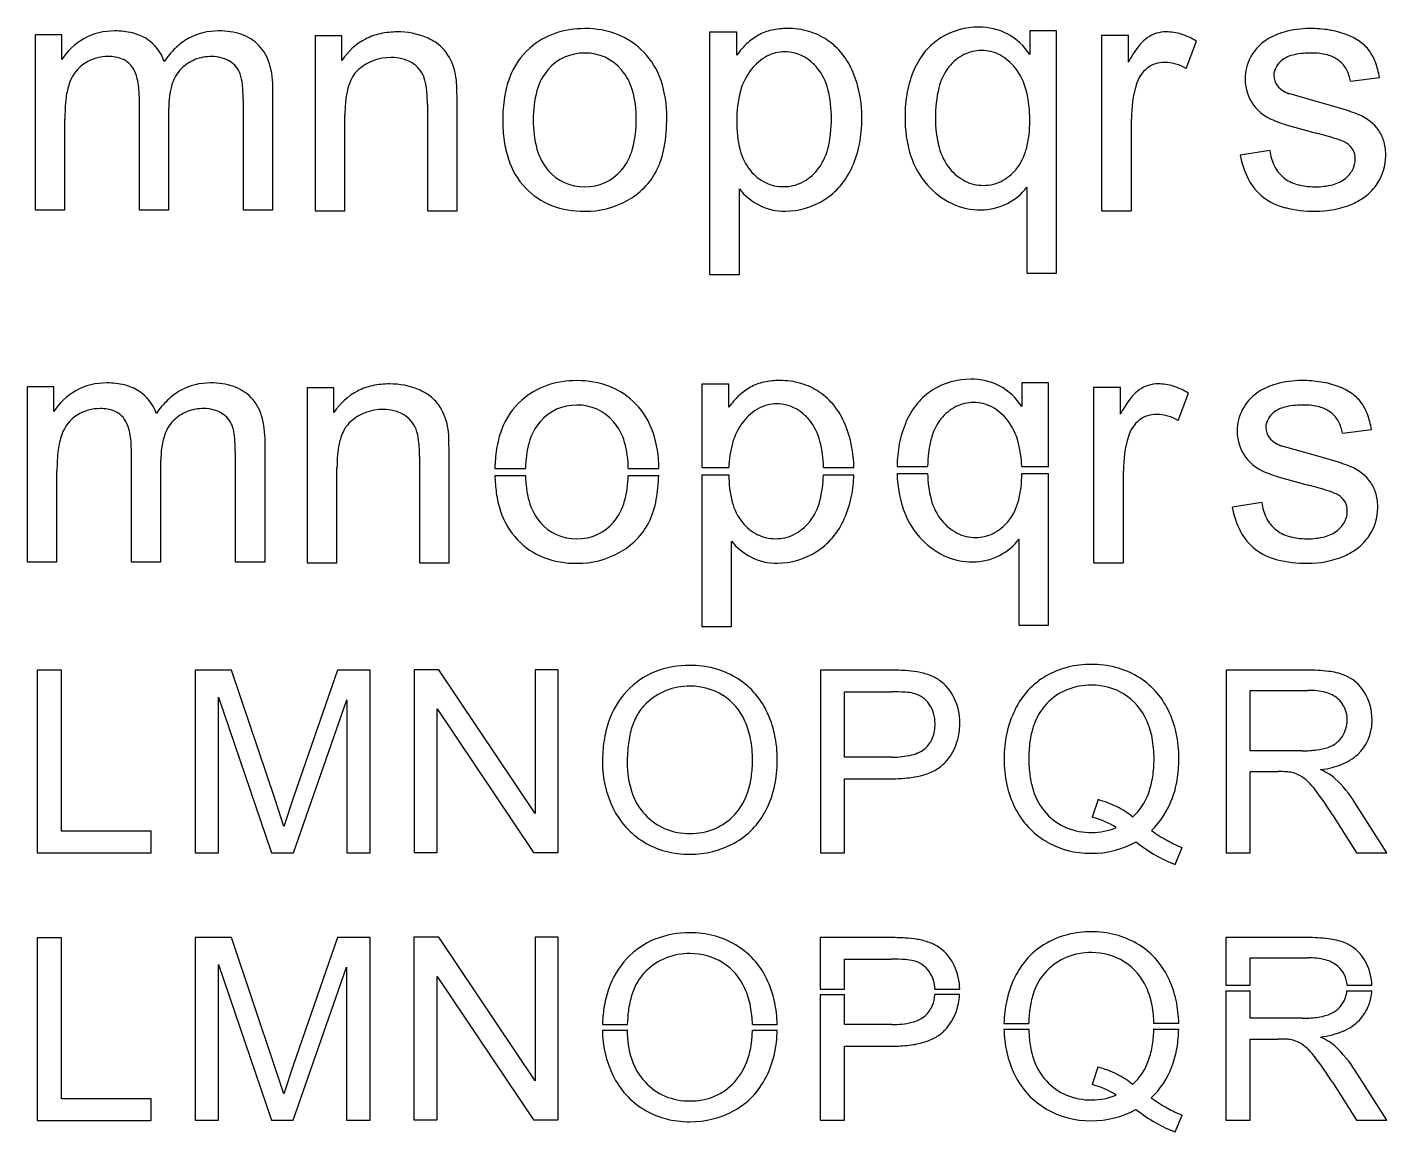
# Model space of a CAD drawing. Extents: x 6 to 1374, y 25 to 347.
# Drawn here: x 546.2 to 918, y 25.3 to 327.6 of the extents above; entities that cross this region are included whole.
import ezdxf

# ---------------------------------------------------------------- set-up
doc = ezdxf.new("R2010")
doc.units = 0
doc.layers.get('0').update_dxf_attribs({"linetype": 'CONTINUOUS'})

msp = doc.modelspace()

# ---------------------------------------------------------------- linework, layer by layer
for p, q in [((548.32, 325.54), (548.32, 277.61)), ((555.64, 325.54), (548.32, 325.54)), ((555.64, 318.8), (555.64, 325.54)), ((624.91, 325.28), (624.91, 277.34)), ((632.23, 325.28), (624.91, 325.28)), ((632.23, 318.48), (632.23, 325.28)), ((732.82, 326.22), (732.82, 259.93)), ((740.24, 326.22), (732.82, 326.22)), ((740.24, 319.91), (740.24, 326.22)), ((820.38, 326.58), (820.38, 320.13)), ((827.7, 326.58), (820.38, 326.58)), ((827.7, 260.29), (827.7, 326.58)), ((840.04, 325.3), (840.04, 277.36)), ((847.36, 325.3), (840.04, 325.3)), ((847.36, 318.03), (847.36, 325.3)), ((863.14, 316.28), (866.02, 323.76)), ((908.07, 312.8), (916.01, 313.83)), ((576.77, 308.74), (576.77, 277.61)), ((613.37, 277.61), (613.37, 310.48)), ((663.78, 306.79), (663.66, 311.58)), ((898.47, 307.34), (891.27, 309.41)), ((584.92, 277.61), (584.92, 305.44)), ((605.23, 307.79), (605.23, 277.61)), ((655.63, 306.49), (655.63, 277.34)), ((663.78, 277.34), (663.78, 306.79)), ((905.8, 305.25), (898.47, 307.34)), ((556.47, 277.61), (556.47, 302.47)), ((633.06, 277.34), (633.06, 303.51)), ((848.18, 277.36), (848.18, 302.46)), ((891.15, 300.67), (898.74, 298.57)), ((886.01, 293.84), (877.97, 292.6)), ((740.96, 259.93), (740.96, 283.32)), ((819.55, 283.81), (819.55, 260.29)), ((548.32, 277.61), (556.47, 277.61)), ((576.77, 277.61), (584.92, 277.61)), ((605.23, 277.61), (613.37, 277.61)), ((624.91, 277.34), (633.06, 277.34)), ((655.63, 277.34), (663.78, 277.34)), ((840.04, 277.36), (848.18, 277.36)), ((732.82, 259.93), (740.96, 259.93)), ((819.55, 260.29), (827.7, 260.29)), ((546.16, 229.2), (546.16, 181.26)), ((553.48, 229.2), (546.16, 229.2)), ((553.48, 222.45), (553.48, 229.2)), ((622.75, 228.93), (622.75, 181)), ((630.07, 228.93), (622.75, 228.93)), ((630.07, 222.13), (630.07, 228.93)), ((730.65, 229.87), (730.65, 207.05)), ((738.07, 229.87), (730.65, 229.87)), ((738.07, 223.57), (738.07, 229.87)), ((818.21, 230.23), (818.21, 223.79)), ((825.52, 230.23), (818.21, 230.23)), ((825.52, 207.41), (825.52, 230.23)), ((837.86, 228.95), (837.86, 181.02)), ((845.18, 228.95), (837.86, 228.95)), ((845.18, 221.68), (845.18, 228.95)), ((860.96, 219.93), (863.84, 227.42)), ((905.89, 216.46), (913.83, 217.49)), ((574.61, 212.39), (574.61, 181.26)), ((611.21, 181.26), (611.21, 214.13)), ((661.61, 210.44), (661.5, 215.23)), ((896.29, 211), (889.09, 213.06)), ((582.75, 181.26), (582.75, 209.1)), ((603.06, 211.44), (603.06, 181.26)), ((653.47, 210.14), (653.47, 181)), ((661.61, 181), (661.61, 210.44)), ((903.62, 208.91), (896.29, 211)), ((554.3, 181.26), (554.3, 206.12)), ((630.89, 181), (630.89, 207.16)), ((674.09, 206.86), (682.43, 206.86)), ((674.09, 204.88), (682.43, 204.88)), ((710.56, 204.88), (718.91, 204.88)), ((710.57, 206.86), (718.92, 206.86)), ((730.65, 207.05), (738.08, 207.05)), ((730.65, 205.07), (738.06, 205.07)), ((730.65, 205.07), (730.65, 163.59)), ((763.94, 205.07), (772.28, 205.07)), ((763.95, 207.05), (772.29, 207.05)), ((784.09, 207.41), (792.43, 207.41)), ((784.09, 205.42), (792.43, 205.42)), ((818.19, 207.41), (825.52, 207.41)), ((818.21, 205.42), (825.52, 205.42)), ((825.52, 163.94), (825.52, 205.42)), ((846, 181.02), (846, 206.11)), ((888.97, 204.33), (896.56, 202.22)), ((883.83, 197.49), (875.79, 196.25)), ((738.79, 163.59), (738.79, 186.97)), ((817.38, 187.47), (817.38, 163.94)), ((546.16, 181.26), (554.3, 181.26)), ((574.61, 181.26), (582.75, 181.26)), ((603.06, 181.26), (611.21, 181.26)), ((622.75, 181), (630.89, 181)), ((653.47, 181), (661.61, 181)), ((837.86, 181.02), (846, 181.02)), ((817.38, 163.94), (825.52, 163.94)), ((730.65, 163.59), (738.79, 163.59)), ((548.91, 151.59), (548.91, 101.59)), ((555.54, 151.59), (548.91, 151.59)), ((555.54, 107.52), (555.54, 151.59)), ((592.13, 151.63), (592.13, 101.63)), ((602.04, 151.63), (592.13, 151.63)), ((613.94, 116.25), (602.04, 151.63)), ((631, 151.63), (619.01, 116.86)), ((639.94, 151.63), (631, 151.63)), ((639.94, 101.63), (639.94, 151.63)), ((651.97, 151.72), (651.97, 101.72)), ((658.73, 151.72), (651.97, 151.72)), ((685.12, 112.42), (658.73, 151.72)), ((685.12, 151.72), (685.12, 112.42)), ((691.43, 151.72), (685.12, 151.72)), ((691.43, 101.72), (691.43, 151.72)), ((763.11, 151.63), (763.11, 101.63)), ((781.96, 151.63), (763.11, 151.63)), ((874.07, 151.63), (874.07, 101.63)), ((896.23, 151.63), (874.07, 151.63)), ((769.74, 145.7), (782.53, 145.7)), ((769.74, 127.84), (769.74, 145.7)), ((880.7, 146.09), (896.5, 146.09)), ((880.7, 129.56), (880.7, 146.09)), ((598.52, 144.22), (613.01, 101.63)), ((598.52, 101.63), (598.52, 144.22)), ((618.96, 101.63), (633.55, 143.52)), ((633.55, 143.52), (633.55, 101.63)), ((658.28, 141.02), (684.67, 101.72)), ((658.28, 101.72), (658.28, 141.02)), ((782.67, 127.84), (769.74, 127.84)), ((894.9, 129.56), (880.7, 129.56)), ((880.7, 123.86), (888.36, 123.86)), ((880.7, 101.63), (880.7, 123.86)), ((769.74, 121.91), (782.55, 121.91)), ((769.74, 101.63), (769.74, 121.91)), ((616.35, 108.85), (613.94, 116.25)), ((619.01, 116.86), (616.35, 108.85)), ((839.06, 116.19), (837.45, 111.38)), ((903.17, 112.05), (909.78, 101.63)), ((918.04, 101.63), (909.4, 115.26)), ((580.11, 107.52), (555.54, 107.52)), ((580.11, 101.59), (580.11, 107.52)), ((548.91, 101.59), (580.11, 101.59)), ((592.13, 101.63), (598.52, 101.63)), ((613.01, 101.63), (618.96, 101.63)), ((633.55, 101.63), (639.94, 101.63)), ((651.97, 101.72), (658.28, 101.72)), ((684.67, 101.72), (691.43, 101.72)), ((763.11, 101.63), (769.74, 101.63)), ((860.17, 98.46), (862.09, 103.07)), ((874.07, 101.63), (880.7, 101.63)), ((909.78, 101.63), (918.04, 101.63)), ((548.89, 78.39), (548.89, 28.39)), ((555.52, 78.39), (548.89, 78.39)), ((555.52, 34.32), (555.52, 78.39)), ((592.11, 78.44), (592.11, 28.44)), ((602.02, 78.44), (592.11, 78.44)), ((613.93, 43.05), (602.02, 78.44)), ((630.99, 78.44), (619, 43.67)), ((639.93, 78.44), (630.99, 78.44)), ((639.93, 28.44), (639.93, 78.44)), ((651.95, 78.53), (651.95, 28.53)), ((658.72, 78.53), (651.95, 78.53)), ((685.1, 39.23), (658.72, 78.53)), ((685.1, 78.53), (685.1, 39.23)), ((691.42, 78.53), (685.1, 78.53)), ((691.42, 28.53), (691.42, 78.53)), ((763.09, 78.43), (763.09, 64.32)), ((781.94, 78.43), (763.09, 78.43)), ((874.04, 78.44), (874.04, 65.38)), ((896.2, 78.44), (874.04, 78.44)), ((598.51, 71.03), (612.99, 28.44)), ((598.51, 28.44), (598.51, 71.03)), ((769.72, 64.32), (769.72, 72.51)), ((769.72, 72.51), (782.51, 72.51)), ((880.67, 65.38), (880.67, 72.9)), ((880.67, 72.9), (896.47, 72.9)), ((618.95, 28.44), (633.53, 70.32)), ((633.53, 70.32), (633.53, 28.44)), ((658.27, 67.82), (684.66, 28.53)), ((658.27, 28.53), (658.27, 67.82)), ((763.09, 64.32), (769.72, 64.32)), ((794.44, 64.32), (801.24, 64.32)), ((874.04, 65.38), (880.67, 65.38)), ((874.04, 63.88), (880.67, 63.88)), ((874.04, 63.88), (874.04, 28.44)), ((880.67, 56.36), (880.67, 63.88)), ((907.15, 63.88), (913.96, 63.88)), ((907.18, 65.38), (913.97, 65.38)), ((763.09, 62.82), (769.72, 62.82)), ((763.09, 62.82), (763.09, 28.43)), ((769.72, 54.64), (769.72, 62.82)), ((801.21, 62.82), (794.43, 62.82)), ((894.87, 56.36), (880.67, 56.36)), ((703.5, 53.13), (710.28, 53.13)), ((703.52, 54.63), (710.31, 54.63)), ((744.52, 54.63), (751.31, 54.63)), ((744.52, 53.13), (751.31, 53.13)), ((782.65, 54.64), (769.72, 54.64)), ((813.32, 54.91), (820.11, 54.91)), ((813.32, 53.41), (820.11, 53.41)), ((861.13, 54.91), (854.34, 54.91)), ((854.34, 53.41), (861.13, 53.41)), ((769.72, 48.71), (782.53, 48.71)), ((769.72, 28.43), (769.72, 48.71)), ((880.67, 50.67), (888.33, 50.67)), ((880.67, 28.44), (880.67, 50.67)), ((616.33, 35.65), (613.93, 43.05)), ((619, 43.67), (616.33, 35.65)), ((839.04, 42.99), (837.43, 38.19)), ((918.01, 28.44), (909.37, 42.06)), ((903.15, 38.85), (909.76, 28.44)), ((580.09, 34.32), (555.52, 34.32)), ((580.09, 28.39), (580.09, 34.32)), ((860.15, 25.27), (862.07, 29.87)), ((548.89, 28.39), (580.09, 28.39)), ((592.11, 28.44), (598.51, 28.44)), ((612.99, 28.44), (618.95, 28.44)), ((633.53, 28.44), (639.93, 28.44)), ((651.95, 28.53), (658.27, 28.53)), ((684.66, 28.53), (691.42, 28.53)), ((763.09, 28.43), (769.72, 28.43)), ((874.04, 28.44), (880.67, 28.44)), ((909.76, 28.44), (918.01, 28.44))]:
    msp.add_line(p, q)
for centre, radius, start, end in [((806.28, 308.24), 19.37, 89.57, 122.043), ((806.71, 311.09), 16.52, 62.471, 90.997), ((569.97, 309.59), 17.03, 119.309, 147.264), ((569.85, 309.72), 16.85, 88.99, 119.172), ((570.34, 306.85), 19.73, 76.415, 90.586), ((571.94, 313.52), 12.87, 57.495, 76.342), ((572.47, 314.45), 11.8, 18.587, 57.224), ((598.85, 309.28), 17.49, 119.577, 133.926), ((598.29, 309.97), 16.61, 89.238, 119.071), ((598.84, 307.86), 18.72, 71.289, 91), ((600.85, 314.1), 12.16, 44.53, 70.831), ((646.7, 309.08), 17.25, 117.767, 147.019), ((646.4, 309.24), 16.98, 102.37, 117.091), ((647.32, 304.86), 21.45, 89.675, 102.269), ((647.66, 306.39), 19.92, 67.203, 90.64), ((649.5, 310.69), 15.24, 53.557, 67.278), ((697.58, 305.82), 21.28, 109.468, 130.929), ((698.44, 302.74), 24.47, 89.428, 108.977), ((699.01, 303.3), 23.92, 68.805, 90.768), ((699.99, 306.55), 20.53, 43.755, 68.085), ((754.01, 311.42), 16.05, 119.313, 133.184), ((752.8, 313.32), 13.8, 102.553, 118.784), ((754, 307.82), 19.43, 89.562, 102.48), ((754.28, 306.66), 20.59, 74.091, 90.374), ((754.89, 309.09), 18.08, 56.059, 73.819), ((754.82, 308.95), 18.24, 38.473, 56.15), ((805.17, 309.89), 17.38, 121.838, 140.215), ((806.08, 310.79), 17.08, 33.157, 61.056), ((859.28, 315.51), 11.43, 126.345, 143.954), ((857.65, 317.34), 8.99, 89.695, 124.888), ((857.64, 312.4), 13.93, 72.536, 89.775), ((856.15, 307.82), 18.75, 58.265, 72.398), ((892.37, 313.17), 13.14, 125.268, 151.843), ((892.18, 313.63), 12.66, 114.047, 125.784), ((896.12, 304.93), 22.21, 106.124, 114.187), ((896.8, 302.56), 24.67, 89.583, 106.116), ((897.13, 294.27), 32.97, 81.009, 90.267), ((898.57, 303.31), 23.82, 69.513, 81.013), ((901.02, 309.58), 17.08, 55.808, 69.84), ((904.48, 314.7), 10.9, 36.817, 55.757), ((602.57, 305.46), 22.82, 134, 146.013), ((600.52, 314.1), 12.4, 16.47, 43.446), ((652.32, 314.54), 10.47, 35.837, 53.472), ((647.92, 311.73), 15.68, 10.826, 34.761), ((696.58, 307.11), 19.65, 131.191, 160.157), ((698.42, 307.64), 12.87, 88.817, 139.709), ((698.89, 307.7), 12.82, 40.052, 90.919), ((699.85, 306.33), 20.79, 18.873, 43.926), ((757.51, 307.73), 21.13, 133.243, 144.788), ((753.34, 310.56), 10.3, 89.795, 118.029), ((753.46, 310.26), 10.6, 63.242, 90.435), ((752.44, 307.18), 21.21, 22.232, 38.216), ((807.78, 307.85), 20.7, 140.491, 156.843), ((808.13, 308.95), 12.56, 117.452, 141.68), ((807.1, 310.52), 10.69, 89.47, 116.458), ((807.26, 310.63), 10.59, 62.411, 90.329), ((805.55, 307.84), 13.85, 38.173, 61.495), ((876.55, 302.38), 33.12, 143.177, 151.817), ((894.34, 311.97), 8.26, 101.104, 125.478), ((897.22, 298.73), 21.81, 89.094, 101.822), ((897.79, 304.73), 15.81, 75.369, 90.818), ((899.54, 311.44), 8.87, 52.627, 75.365), ((902.26, 313.35), 13.49, 20.182, 35.779), ((567.43, 309.1), 10.23, 122.164, 160.69), ((568.24, 307.81), 11.76, 89.678, 122.165), ((568.55, 309.54), 10.03, 68.784, 91.395), ((569.91, 313.28), 6.05, 36.285, 68), ((567.03, 311.43), 9.47, 12.459, 34.959), ((595.82, 308.96), 10.47, 136.203, 164.053), ((596.19, 308.42), 11.11, 111.931, 135.507), ((596.53, 307.18), 12.39, 89.311, 111.233), ((596.89, 310.58), 8.98, 58.664, 91.356), ((598.07, 312.43), 6.8, 20.486, 59.049), ((589.66, 310.92), 23.72, 358.941, 16.415), ((645.47, 306.25), 13.05, 88.942, 131.627), ((645.96, 308.71), 10.59, 59.46, 91.352), ((647.42, 311.1), 7.8, 21.122, 59.743), ((755.37, 307.2), 14.22, 118.875, 141.629), ((752.18, 308.19), 13.02, 38.603, 62.296), ((750.59, 306.94), 15.04, 14.186, 38.542), ((810.01, 307.58), 14.89, 142.053, 166.71), ((803.84, 306.47), 16.04, 14.185, 38.23), ((857.91, 309.52), 8.72, 128.123, 163.929), ((857.19, 310.39), 7.59, 89.519, 127.924), ((857.07, 306.3), 11.68, 58.697, 89.102), ((891.61, 313.54), 12.3, 151.706, 180.449), ((891.81, 314.41), 4.67, 150.632, 180.246), ((893.45, 313.36), 6.61, 126.222, 149.685), ((900, 312.17), 8.01, 28.952, 52.098), ((894.4, 310.43), 21.88, 8.948, 20.239), ((575.92, 306.06), 19.25, 160.508, 173.488), ((556.64, 309.03), 20.13, 359.176, 12.763), ((592.7, 310.87), 12.37, 5.168, 18.568), ((645.97, 307.77), 12.47, 150.074, 163.865), ((642.25, 309.9), 8.19, 131.748, 150.014), ((641.98, 309.37), 13.49, 6.171, 19.641), ((640.13, 310.59), 23.55, 2.409, 10.001), ((703.95, 304.23), 27.57, 159.727, 171.234), ((699.81, 306.42), 14.73, 139.572, 164.867), ((697.44, 306.28), 14.84, 15.716, 40.63), ((690.48, 303.38), 30.61, 359.091, 18.429), ((756.79, 305.98), 16.09, 141.351, 165.164), ((742.05, 302.97), 32.41, 359.362, 22.162), ((815.22, 304.51), 28.85, 156.561, 169.247), ((891.36, 313.33), 12.05, 179.45, 211.555), ((891.57, 314.36), 4.43, 179.656, 219.2), ((898.61, 311.51), 9.55, 7.775, 28.364), ((606.54, 305.86), 21.63, 163.972, 181.107), ((567.17, 308.09), 38.05, 359.545, 5.864), ((654.15, 305.37), 20.99, 163.759, 173.498), ((620.74, 306.77), 34.89, 359.541, 6.677), ((713.35, 302.72), 28.76, 164.801, 180.964), ((685.54, 302.95), 27.2, 359.061, 15.673), ((770.1, 302.44), 29.87, 165.138, 180.88), ((735.86, 303.13), 30.26, 359.085, 14.344), ((822.24, 303.22), 35.98, 169.306, 180.252), ((827.35, 303.29), 32.75, 166.382, 180.931), ((788.6, 302.54), 31.78, 359.102, 14.323), ((879.92, 302.77), 31.73, 163.219, 180.57), ((892.53, 315), 5.57, 218.058, 236.091), ((894.68, 318.18), 9.42, 236.035, 248.735), ((601.63, 302.81), 45.16, 173.094, 180.436), ((668.36, 303.68), 35.3, 173.391, 180.274), ((715.65, 302.41), 39.41, 171.214, 180.28), ((891.24, 313.41), 11.99, 212.167, 245.773), ((891.36, 257.17), 50.21, 67.574, 73.276), ((716.07, 302.05), 39.83, 179.769, 188), ((713.41, 301.76), 28.82, 179.043, 195.182), ((682.77, 302), 29.97, 345.111, 0.964), ((676.82, 302.46), 44.27, 349.833, 0.561), ((770.73, 301.47), 30.5, 179.048, 194.247), ((734.21, 302.12), 31.91, 345.864, 0.949), ((738.92, 302.46), 35.55, 348.936, 0.248), ((820.03, 302.55), 33.77, 179.142, 197.364), ((824.74, 302.28), 30.14, 179.079, 194.583), ((791.22, 301.56), 29.17, 345.436, 0.943), ((902.16, 337.63), 38.56, 245.754, 253.417), ((905.88, 292.35), 12.15, 35.038, 67.617), ((880.19, 221.95), 78.84, 72.306, 76.388), ((907.31, 293.48), 10.33, 15.201, 34.421), ((705.12, 300.51), 28.77, 187.984, 198.21), ((699.91, 298.08), 14.83, 195.121, 220.3), ((697.31, 298.1), 14.91, 319.942, 345.235), ((698.07, 298.55), 22.66, 333.284, 350.069), ((755.19, 297.46), 14.45, 194.014, 219.076), ((750.6, 297.93), 14.99, 321.106, 346.115), ((745.27, 301.25), 29.08, 335.929, 348.864), ((810.31, 298.49), 15.21, 194.46, 218.955), ((805.51, 297.81), 14.38, 320.707, 345.592), ((899.2, 295.51), 13.29, 187.249, 206.396), ((900.35, 283.99), 13.61, 60.495, 73.786), ((904.5, 291.63), 4.91, 358.738, 58.743), ((903.58, 292.52), 14.18, 359.444, 15.002), ((697.34, 297.77), 20.53, 197.744, 223.445), ((808.99, 299.23), 22.25, 197.693, 221.786), ((899.6, 296.14), 21.92, 189.289, 207.776), ((903.2, 291.49), 6.21, 333.01, 0.344), ((904.15, 292.41), 13.61, 325.686, 359.86), ((698.43, 296.76), 12.85, 220.104, 271.157), ((698.92, 296.69), 12.77, 268.966, 320.178), ((700.9, 297.39), 19.62, 298.465, 332.611), ((753.84, 296.46), 12.77, 219.379, 243.284), ((752.02, 296.87), 13.23, 297.055, 320.812), ((752.07, 298.11), 21.59, 319.886, 336.18), ((808.85, 297.32), 13.35, 219.005, 242.705), ((806.7, 296.88), 12.88, 297.043, 320.569), ((896, 294.02), 9.77, 206.849, 230.377), ((896.27, 294.52), 10.33, 231.025, 254.303), ((901.72, 292.38), 7.94, 308.919, 332.116), ((697.02, 297.55), 20.14, 223.61, 248.374), ((753.91, 293.72), 16.61, 218.76, 242.592), ((752.92, 295.03), 11.07, 244.225, 270.518), ((753.11, 295.13), 11.17, 269.521, 296.118), ((754.18, 296.46), 18.91, 301.813, 319.613), ((808.21, 298.28), 21.03, 221.264, 244.436), ((807.65, 295.41), 11.1, 243.642, 270.457), ((807.82, 295.05), 10.74, 269.556, 296.13), ((807.85, 292.39), 14.51, 296.251, 323.761), ((893.86, 293.23), 15.49, 208.16, 231.486), ((898.16, 301.35), 17.41, 254.42, 270.836), ((898.71, 302.53), 18.6, 269.062, 284.211), ((901.12, 293.16), 8.91, 283.994, 308.772), ((903.68, 292.5), 14.05, 308.886, 326.477), ((698.88, 300.71), 23.5, 269.513, 298.911), ((753.31, 292.51), 15.26, 242.52, 270.934), ((753.48, 296.99), 19.74, 270.233, 302.709), ((806.89, 296.17), 18.56, 245.278, 270.471), ((807.1, 293.05), 15.44, 269.806, 297.677), ((894.28, 294.26), 16.56, 232.562, 255.808), ((898.86, 302.14), 24.9, 269.05, 292.905), ((901.77, 294.97), 17.17, 293.279, 308.664), ((698.33, 301.69), 24.47, 249.082, 270.82), ((897.98, 308.7), 31.46, 255.721, 270.853), ((696.28, 206.4), 24.47, 89.428, 108.977), ((696.84, 206.95), 23.92, 68.805, 90.768), ((751.83, 211.48), 19.43, 89.562, 102.48), ((752.11, 210.31), 20.59, 74.091, 90.374), ((804.1, 211.89), 19.37, 89.57, 122.043), ((804.54, 214.74), 16.52, 62.471, 90.997), ((894.62, 206.22), 24.67, 89.583, 106.116), ((894.95, 197.92), 32.97, 81.009, 90.267), ((567.81, 213.24), 17.03, 119.309, 147.264), ((567.68, 213.38), 16.85, 88.99, 119.172), ((568.18, 210.5), 19.73, 76.415, 90.586), ((569.77, 217.17), 12.87, 57.495, 76.342), ((570.31, 218.1), 11.8, 18.587, 57.224), ((596.69, 212.93), 17.49, 119.577, 133.926), ((596.13, 213.62), 16.61, 89.238, 119.071), ((596.67, 211.51), 18.72, 71.289, 91), ((598.68, 217.75), 12.16, 44.53, 70.831), ((644.54, 212.74), 17.25, 117.767, 147.019), ((644.24, 212.89), 16.98, 102.37, 117.091), ((645.16, 208.51), 21.45, 89.675, 102.269), ((645.5, 210.04), 19.92, 67.203, 90.64), ((647.33, 214.35), 15.24, 53.557, 67.278), ((695.41, 209.47), 21.28, 109.468, 130.929), ((697.83, 210.21), 20.53, 43.755, 68.085), ((751.84, 215.07), 16.05, 119.313, 133.184), ((750.63, 216.97), 13.8, 102.553, 118.784), ((752.72, 212.75), 18.08, 56.059, 73.819), ((752.65, 212.6), 18.24, 38.473, 56.15), ((803, 213.55), 17.38, 121.838, 140.215), ((803.91, 214.45), 17.08, 33.157, 61.056), ((857.1, 219.16), 11.43, 126.345, 143.954), ((855.47, 220.99), 8.99, 89.695, 124.888), ((855.46, 216.06), 13.93, 72.536, 89.775), ((853.97, 211.47), 18.75, 58.265, 72.398), ((890.19, 216.82), 13.14, 125.268, 151.843), ((890, 217.28), 12.66, 114.047, 125.784), ((893.94, 208.58), 22.21, 106.124, 114.187), ((896.39, 206.96), 23.82, 69.513, 81.013), ((898.84, 213.24), 17.08, 55.808, 69.84), ((902.3, 218.35), 10.9, 36.817, 55.757), ((566.08, 211.46), 11.76, 89.678, 122.165), ((566.39, 213.19), 10.03, 68.784, 91.395), ((600.41, 209.11), 22.82, 134, 146.013), ((594.37, 210.83), 12.39, 89.311, 111.233), ((594.73, 214.24), 8.98, 58.664, 91.356), ((598.36, 217.76), 12.4, 16.47, 43.446), ((650.16, 218.2), 10.47, 35.837, 53.472), ((645.76, 215.38), 15.68, 10.826, 34.761), ((694.41, 210.76), 19.65, 131.191, 160.157), ((696.26, 211.29), 12.87, 88.817, 139.709), ((696.73, 211.35), 12.82, 40.052, 90.919), ((697.68, 209.98), 20.79, 18.873, 43.926), ((755.33, 211.38), 21.13, 133.243, 144.788), ((753.2, 210.85), 14.22, 118.875, 141.629), ((751.17, 214.21), 10.3, 89.795, 118.029), ((751.29, 213.91), 10.6, 63.242, 90.435), ((750.01, 211.85), 13.02, 38.603, 62.296), ((750.27, 210.83), 21.21, 22.232, 38.216), ((805.61, 211.5), 20.7, 140.491, 156.843), ((805.95, 212.6), 12.56, 117.452, 141.68), ((804.93, 214.18), 10.69, 89.47, 116.458), ((805.09, 214.28), 10.59, 62.411, 90.329), ((803.38, 211.49), 13.85, 38.173, 61.495), ((874.37, 206.04), 33.12, 143.177, 151.817), ((892.16, 215.62), 8.26, 101.104, 125.478), ((895.04, 202.38), 21.81, 89.094, 101.822), ((895.61, 208.38), 15.81, 75.369, 90.818), ((897.36, 215.1), 8.87, 52.627, 75.365), ((900.08, 217), 13.49, 20.182, 35.779), ((565.27, 212.75), 10.23, 122.164, 160.69), ((567.75, 216.93), 6.05, 36.285, 68), ((564.87, 215.09), 9.47, 12.459, 34.959), ((593.66, 212.61), 10.47, 136.203, 164.053), ((594.03, 212.07), 11.11, 111.931, 135.507), ((595.9, 216.08), 6.8, 20.486, 59.049), ((587.5, 214.57), 23.72, 358.941, 16.415), ((640.09, 213.55), 8.19, 131.748, 150.014), ((643.31, 209.91), 13.05, 88.942, 131.627), ((643.8, 212.36), 10.59, 59.46, 91.352), ((645.25, 214.75), 7.8, 21.122, 59.743), ((697.65, 210.07), 14.73, 139.572, 164.867), ((695.28, 209.93), 14.84, 15.716, 40.63), ((754.62, 209.63), 16.09, 141.351, 165.164), ((748.42, 210.6), 15.04, 14.186, 38.542), ((813.05, 208.16), 28.85, 156.561, 169.247), ((807.84, 211.24), 14.89, 142.053, 166.71), ((801.67, 210.12), 16.04, 14.185, 38.23), ((855.73, 213.17), 8.72, 128.123, 163.929), ((855.01, 214.05), 7.59, 89.519, 127.924), ((854.89, 209.95), 11.68, 58.697, 89.102), ((889.43, 217.19), 12.3, 151.706, 180.449), ((889.63, 218.06), 4.67, 150.632, 180.246), ((891.27, 217.02), 6.61, 126.222, 149.685), ((897.82, 215.82), 8.01, 28.952, 52.098), ((896.43, 215.17), 9.55, 7.775, 28.364), ((892.22, 214.08), 21.88, 8.948, 20.239), ((573.76, 209.71), 19.25, 160.508, 173.488), ((554.48, 212.68), 20.13, 359.176, 12.763), ((590.54, 214.52), 12.37, 5.168, 18.568), ((643.8, 211.43), 12.47, 150.074, 163.865), ((639.82, 213.03), 13.49, 6.171, 19.641), ((637.97, 214.24), 23.55, 2.409, 10.001), ((701.79, 207.88), 27.57, 159.727, 171.234), ((688.31, 207.03), 30.61, 359.682, 18.429), ((739.88, 206.63), 32.41, 0.748, 22.162), ((889.18, 216.98), 12.05, 179.45, 211.555), ((889.39, 218.02), 4.43, 179.656, 219.2), ((604.38, 209.52), 21.63, 163.972, 181.107), ((565.01, 211.75), 38.05, 359.545, 5.864), ((651.98, 209.02), 20.99, 163.759, 173.498), ((618.58, 210.42), 34.89, 359.541, 6.677), ((713.49, 206.06), 39.41, 171.214, 178.84), ((711.18, 206.37), 28.76, 164.801, 179.035), ((683.38, 206.61), 27.2, 0.53, 15.673), ((767.93, 206.09), 29.87, 165.138, 178.16), ((733.69, 206.79), 30.26, 0.495, 14.344), ((820.06, 206.87), 35.98, 169.306, 179.146), ((825.18, 206.95), 32.75, 166.382, 179.197), ((786.43, 206.19), 31.78, 2.187, 14.323), ((877.74, 206.43), 31.73, 163.219, 180.57), ((890.35, 218.65), 5.57, 218.058, 236.091), ((892.5, 221.84), 9.42, 236.035, 248.735), ((599.47, 206.46), 45.16, 173.094, 180.436), ((666.2, 207.33), 35.3, 173.391, 180.274), ((889.06, 217.06), 11.99, 212.167, 245.773), ((889.17, 160.82), 50.21, 67.574, 73.276), ((713.91, 205.71), 39.83, 181.196, 188), ((711.24, 205.41), 28.82, 181.059, 195.182), ((680.61, 205.66), 29.97, 345.111, 358.508), ((674.65, 206.11), 44.27, 349.833, 358.404), ((768.56, 205.12), 30.5, 180.108, 194.247), ((732.04, 205.78), 31.91, 345.864, 358.726), ((736.74, 206.11), 35.55, 348.936, 358.318), ((817.85, 206.21), 33.77, 181.327, 197.364), ((822.57, 205.93), 30.14, 180.964, 194.583), ((789.04, 205.22), 29.17, 345.436, 0.41), ((899.98, 241.28), 38.56, 245.754, 253.417), ((903.7, 196), 12.15, 35.038, 67.617), ((878, 125.6), 78.84, 72.306, 76.388), ((905.13, 197.13), 10.33, 15.201, 34.421), ((702.95, 204.16), 28.77, 187.984, 198.21), ((697.74, 201.73), 14.83, 195.121, 220.3), ((695.15, 201.76), 14.91, 319.942, 345.235), ((695.91, 202.2), 22.66, 333.284, 350.069), ((753.02, 201.12), 14.45, 194.014, 219.076), ((748.43, 201.58), 14.99, 321.106, 346.115), ((743.1, 204.91), 29.08, 335.929, 348.864), ((808.13, 202.14), 15.21, 194.46, 218.955), ((803.34, 201.46), 14.38, 320.707, 345.592), ((897.01, 199.17), 13.29, 187.249, 206.396), ((898.17, 187.64), 13.61, 60.495, 73.786), ((902.32, 195.29), 4.91, 358.738, 58.743), ((901.4, 196.17), 14.18, 359.444, 15.002), ((695.18, 201.43), 20.53, 197.744, 223.445), ((806.81, 202.89), 22.25, 197.693, 221.786), ((897.42, 199.79), 21.92, 189.289, 207.776), ((901.02, 195.14), 6.21, 333.01, 0.344), ((901.97, 196.07), 13.61, 325.686, 359.86), ((696.26, 200.42), 12.85, 220.104, 271.157), ((696.75, 200.34), 12.77, 268.966, 320.178), ((698.73, 201.04), 19.62, 298.465, 332.611), ((751.67, 200.11), 12.77, 219.379, 243.284), ((749.84, 200.53), 13.23, 297.055, 320.812), ((749.9, 201.76), 21.59, 319.886, 336.18), ((806.67, 200.98), 13.35, 219.005, 242.705), ((804.52, 200.53), 12.88, 297.043, 320.569), ((893.82, 197.67), 9.77, 206.849, 230.377), ((894.09, 198.18), 10.33, 231.025, 254.303), ((898.94, 196.81), 8.91, 283.994, 308.772), ((899.54, 196.03), 7.94, 308.919, 332.116), ((694.86, 201.2), 20.14, 223.61, 248.374), ((751.74, 197.37), 16.61, 218.76, 242.592), ((750.75, 198.68), 11.07, 244.225, 270.518), ((750.94, 198.78), 11.17, 269.521, 296.118), ((752, 200.11), 18.91, 301.813, 319.613), ((806.03, 201.93), 21.03, 221.264, 244.436), ((805.48, 199.06), 11.1, 243.642, 270.457), ((805.65, 198.7), 10.74, 269.556, 296.13), ((805.68, 196.05), 14.51, 296.251, 323.761), ((891.68, 196.88), 15.49, 208.16, 231.486), ((895.97, 205), 17.41, 254.42, 270.836), ((896.53, 206.19), 18.6, 269.062, 284.211), ((901.5, 196.16), 14.05, 308.886, 326.477), ((696.17, 205.34), 24.47, 249.082, 270.82), ((696.72, 204.37), 23.5, 269.513, 298.911), ((751.14, 196.17), 15.26, 242.52, 270.934), ((751.31, 200.65), 19.74, 270.233, 302.709), ((804.72, 199.82), 18.56, 245.278, 270.471), ((804.92, 196.7), 15.44, 269.806, 297.677), ((892.1, 197.91), 16.56, 232.562, 255.808), ((896.68, 205.79), 24.9, 269.05, 292.905), ((899.59, 198.63), 17.17, 293.279, 308.664), ((895.8, 212.35), 31.46, 255.721, 270.853), ((727.11, 127.74), 25.2, 89.221, 111.554), ((727.58, 127.33), 25.61, 75.4, 90.285), ((837.16, 126.96), 26.25, 89.729, 104.119), ((837.41, 127.46), 25.75, 75.484, 90.284), ((726.15, 130.95), 21.87, 112.31, 136.869), ((728.16, 129.86), 23.01, 59.209, 75.195), ((728.96, 131.03), 21.6, 25.73, 59.439), ((782.23, 80.74), 70.89, 86.667, 90.216), ((784.84, 123.34), 28.2, 80.35, 86.92), ((786.74, 133.57), 17.8, 69.577, 80.856), ((788.44, 138.18), 12.89, 55.549, 69.543), ((788.6, 138.82), 12.27, 24.825, 54.461), ((835.04, 132.22), 20.52, 119.66, 137.225), ((836.56, 129.66), 23.49, 104.303, 119.802), ((838, 130.06), 23.09, 59.363, 75.283), ((838.89, 131.4), 21.48, 25.734, 59.583), ((896.59, 106.41), 45.22, 82.992, 90.453), ((899.95, 132.62), 18.8, 70.009, 83.421), ((902.34, 139.95), 11.1, 30.208, 68.653), ((726.73, 130.32), 22.71, 136.717, 161.566), ((727.23, 130.26), 16.98, 89.12, 134.269), ((727.7, 130.8), 16.44, 57.956, 90.746), ((782.84, 91.38), 54.32, 86.323, 90.328), ((785.64, 131.99), 13.62, 76.979, 87.096), ((786.79, 138.1), 7.41, 34.607, 74.975), ((836.57, 130.94), 22.51, 137.508, 154.019), ((836.74, 131.31), 16.19, 112.563, 136.441), ((837.1, 129.84), 17.68, 89.303, 111.814), ((837.53, 131.08), 16.44, 57.956, 90.746), ((896.81, 128.13), 17.96, 75.477, 91.001), ((899.27, 137.47), 8.31, 49.728, 75.733), ((899.82, 138.14), 14.19, 359.441, 31.405), ((724.32, 133.08), 12.93, 133.753, 149.683), ((727.95, 131.35), 15.85, 23.584, 57.669), ((786.15, 137.54), 8.25, 16.286, 35.34), ((785.89, 137.32), 15.37, 359.357, 25.678), ((836.65, 131.48), 16, 136.655, 163.01), ((837.77, 131.61), 15.86, 23.694, 57.696), ((899.78, 138.17), 7.44, 358.498, 49.197), ((728.11, 130.9), 17.3, 149.784, 162.899), ((722.38, 128.66), 22.02, 10.702, 24.19), ((723.86, 128.37), 27.35, 12.098, 26.126), ((784.24, 137.03), 10.23, 359.507, 16.006), ((841.66, 128.31), 28.23, 153.722, 167.525), ((832.35, 128.98), 21.89, 10.758, 24.276), ((833.67, 128.66), 27.37, 12.186, 26.161), ((899.11, 137.95), 8.1, 326.681, 0.223), ((900.45, 137.86), 13.56, 339.475, 0.61), ((733.24, 128), 29.62, 161.281, 171.658), ((736.39, 128.34), 25.98, 162.868, 172.869), ((717.95, 127.16), 33.38, 359.719, 11.999), ((784.21, 136.76), 10.26, 339.098, 1.023), ((784.59, 136.97), 16.66, 339.905, 0.588), ((845.74, 127.47), 32.4, 167.643, 180.234), ((844.21, 128.89), 23.99, 162.358, 172.377), ((828.23, 127.55), 32.93, 359.73, 12.082), ((743.02, 126.57), 39.51, 171.657, 180.22), ((750.59, 126.51), 40.3, 172.802, 180.262), ((714.61, 127.21), 29.93, 359.678, 10.669), ((787.09, 135.59), 7.12, 295.827, 311.104), ((786.8, 135.87), 7.53, 311.387, 338.357), ((786.17, 136.56), 15.05, 317.181, 339.328), ((854.44, 127.5), 34.32, 172.346, 180.237), ((824.74, 127.56), 29.63, 359.679, 10.722), ((897.24, 144.16), 14.47, 276.751, 289.186), ((899.58, 137.66), 7.56, 288.636, 326.589), ((901.66, 137.55), 12.31, 316.317, 338.859), ((712.08, 126.92), 32.46, 352.172, 0.219), ((718.69, 126.83), 32.64, 347.548, 0.287), ((783.06, 149.71), 21.88, 268.97, 283.451), ((785.5, 138.89), 10.79, 284.253, 295.833), ((845.63, 127.19), 32.29, 179.73, 192.347), ((853.15, 127.23), 33.02, 179.777, 187.761), ((822.07, 127.24), 32.3, 351.372, 0.266), ((825.93, 127.26), 35.23, 350.658, 0.222), ((895.12, 160.64), 31.08, 269.592, 277.054), ((901.13, 138.19), 13.14, 292.642, 315.887), ((731.71, 126.32), 28.2, 179.809, 206.052), ((735.13, 125.95), 24.83, 179.125, 198.038), ((784.61, 146.51), 24.49, 276.649, 286.382), ((787.27, 137.52), 15.11, 286.303, 299.737), ((789.63, 133.36), 10.33, 299.809, 317.125), ((844.03, 125.98), 23.82, 187.742, 197.669), ((888.52, 89.29), 34.57, 86.621, 90.264), ((890.01, 113.06), 10.76, 79.126, 87.082), ((889.6, 114.04), 9.89, 56.564, 75.739), ((897.05, 147.96), 23.73, 276.986, 292.641), ((889.63, 102.7), 24.03, 58.34, 64.605), ((895.98, 112.9), 12.02, 48.601, 58.55), ((720.82, 125.71), 23.64, 342.245, 352.187), ((724.13, 125.68), 27.08, 333.002, 347.432), ((782.74, 161.96), 40.05, 269.732, 276.741), ((840.57, 126.13), 27.12, 192.461, 206.638), ((831.37, 125.82), 22.89, 340.196, 351.388), ((833.39, 126.04), 27.67, 339.396, 350.632), ((889.54, 114.06), 9.9, 44.261, 56.174), ((880.68, 105.25), 22.4, 37.694, 44.599), ((880.55, 97.14), 34.06, 32.137, 46.673), ((727.5, 123.59), 16.85, 198.442, 222.95), ((727.17, 123.54), 16.93, 317.781, 342.706), ((837.34, 123.69), 16.76, 197.162, 222.351), ((831.47, 88.38), 28.82, 63.573, 74.731), ((837.38, 123.53), 16.46, 312.611, 340.615), ((837.52, 124.49), 23.25, 313.921, 339.399), ((822.93, 61.68), 94.74, 32.114, 37.188), ((726.17, 123.39), 21.94, 205.527, 238.775), ((727.06, 123.05), 16.15, 222.61, 246.662), ((727.91, 122.84), 15.92, 293.324, 317.845), ((728.48, 123.37), 22.16, 316.506, 333.234), ((835.96, 123.6), 21.86, 206.108, 239.437), ((836.7, 123.11), 15.89, 222.37, 246.899), ((834.83, 95.17), 21.25, 49.858, 63.535), ((727.18, 123.94), 17.02, 247.465, 270.687), ((727.61, 124.16), 17.24, 269.259, 292.5), ((729.75, 122.31), 20.5, 298.596, 316.214), ((837.09, 124.64), 17.45, 247.708, 270.75), ((837.42, 124.23), 17.03, 269.654, 292.781), ((832.24, 90.46), 21.56, 56.89, 76.003), ((726.59, 123.84), 22.54, 238.451, 254.933), ((727.57, 126.08), 24.85, 269.661, 298.855), ((836.87, 125.23), 23.73, 239.546, 270.703), ((837.43, 126.24), 24.74, 269.367, 299.045), ((877.07, 139.52), 44.52, 231.655, 239.991), ((882.55, 148.84), 50.24, 234.888, 240.815), ((873.69, 132.89), 32, 240.746, 248.755), ((727.28, 126.75), 25.53, 255.151, 270.317), ((871.92, 130.62), 34.23, 239.995, 249.928), ((727.1, 54.54), 25.2, 89.221, 111.554), ((727.57, 54.13), 25.61, 75.4, 90.285), ((728.14, 56.67), 23.01, 59.209, 75.195), ((782.21, 7.54), 70.89, 86.667, 90.216), ((784.82, 50.15), 28.2, 80.35, 86.92), ((836.54, 56.47), 23.48, 104.303, 119.802), ((837.14, 53.77), 26.25, 89.729, 104.119), ((837.39, 54.27), 25.75, 75.484, 90.284), ((837.98, 56.87), 23.09, 59.363, 75.283), ((896.56, 33.22), 45.22, 82.992, 90.453), ((899.92, 59.42), 18.8, 70.009, 83.421), ((726.14, 57.75), 21.87, 112.31, 136.869), ((728.94, 57.84), 21.6, 25.73, 59.439), ((786.72, 60.38), 17.8, 69.577, 80.856), ((788.42, 64.99), 12.89, 55.549, 69.543), ((788.58, 65.63), 12.27, 24.825, 54.461), ((835.01, 59.02), 20.52, 119.66, 137.225), ((838.87, 58.21), 21.48, 25.734, 59.583), ((902.31, 66.75), 11.1, 30.208, 68.653), ((726.72, 57.13), 22.71, 136.717, 161.566), ((727.21, 57.07), 16.98, 89.12, 134.269), ((727.69, 57.61), 16.44, 57.956, 90.746), ((727.93, 58.15), 15.85, 23.584, 57.669), ((782.82, 18.19), 54.32, 86.323, 90.328), ((785.62, 58.79), 13.62, 76.979, 87.096), ((786.77, 64.9), 7.41, 34.607, 74.975), ((785.87, 64.12), 15.37, 0.757, 25.678), ((836.55, 57.75), 22.51, 137.508, 154.019), ((836.72, 58.11), 16.19, 112.563, 136.441), ((837.08, 56.65), 17.68, 89.303, 111.814), ((837.51, 57.89), 16.44, 57.956, 90.746), ((837.75, 58.41), 15.86, 23.694, 57.696), ((896.79, 54.94), 17.96, 75.477, 91.001), ((899.24, 64.27), 8.31, 49.728, 75.733), ((899.79, 64.95), 14.19, 1.749, 31.405), ((724.3, 59.89), 12.93, 133.753, 149.683), ((723.84, 55.17), 27.35, 12.098, 26.126), ((786.13, 64.34), 8.25, 16.286, 35.34), ((841.63, 55.11), 28.23, 153.722, 167.525), ((836.62, 58.29), 16, 136.655, 163.01), ((833.65, 55.47), 27.37, 12.186, 26.161), ((899.75, 64.98), 7.44, 3.084, 49.197), ((733.22, 54.81), 29.62, 161.281, 171.658), ((728.09, 57.71), 17.3, 149.784, 162.899), ((722.37, 55.47), 22.02, 10.702, 24.19), ((784.22, 63.83), 10.24, 2.758, 16.006), ((832.33, 55.79), 21.89, 10.758, 24.276), ((899.09, 64.75), 8.1, 326.681, 353.82), ((900.42, 64.66), 13.56, 339.475, 356.683), ((736.37, 55.14), 25.98, 162.868, 172.869), ((714.6, 54.02), 29.93, 1.177, 10.669), ((717.93, 53.96), 33.38, 1.151, 11.999), ((786.78, 62.68), 7.53, 311.387, 338.357), ((784.19, 63.56), 10.26, 339.098, 355.883), ((784.57, 63.78), 16.66, 339.905, 356.72), ((845.72, 54.28), 32.4, 167.643, 178.879), ((844.19, 55.69), 23.99, 162.358, 172.377), ((824.71, 54.36), 29.63, 1.062, 10.722), ((828.21, 54.35), 32.93, 0.969, 12.082), ((899.55, 64.46), 7.56, 288.636, 326.589), ((901.64, 64.35), 12.31, 316.317, 338.859), ((743, 53.37), 39.51, 171.657, 178.17), ((750.58, 53.32), 40.3, 172.802, 178.131), ((785.48, 65.69), 10.78, 284.253, 295.833), ((787.07, 62.4), 7.12, 295.827, 311.104), ((786.15, 63.36), 15.05, 317.181, 339.328), ((854.42, 54.3), 34.32, 172.346, 178.986), ((895.09, 87.44), 31.08, 269.592, 277.054), ((897.21, 70.97), 14.47, 276.751, 289.186), ((901.1, 64.99), 13.14, 292.642, 315.887), ((731.7, 53.13), 28.2, 179.983, 206.052), ((735.11, 52.76), 24.83, 179.125, 198.038), ((712.07, 53.73), 32.46, 352.172, 358.954), ((718.67, 53.64), 32.64, 347.548, 359.118), ((783.04, 76.52), 21.88, 268.97, 283.451), ((789.61, 60.17), 10.33, 299.809, 317.125), ((845.61, 53.99), 32.29, 181.033, 192.347), ((853.13, 54.03), 33.02, 181.08, 187.761), ((822.04, 54.05), 32.3, 351.372, 358.873), ((825.9, 54.06), 35.23, 350.658, 358.94), ((897.03, 74.77), 23.73, 276.986, 292.641), ((720.8, 52.52), 23.64, 342.245, 352.187), ((782.72, 88.76), 40.05, 269.732, 276.741), ((784.59, 73.31), 24.49, 276.649, 286.382), ((787.25, 64.32), 15.11, 286.303, 299.737), ((844.01, 52.78), 23.82, 187.742, 197.669), ((831.35, 52.63), 22.89, 340.196, 351.388), ((888.49, 16.1), 34.57, 86.621, 90.264), ((889.98, 39.87), 10.76, 79.126, 87.082), ((889.58, 40.84), 9.89, 56.564, 75.739), ((889.51, 40.87), 9.9, 44.261, 56.174), ((889.61, 29.5), 24.03, 58.34, 64.605), ((895.95, 39.7), 12.02, 48.601, 58.55), ((880.53, 23.94), 34.06, 32.137, 46.673), ((727.49, 50.4), 16.85, 198.442, 222.95), ((727.15, 50.34), 16.93, 317.781, 342.706), ((724.12, 52.49), 27.08, 333.002, 347.432), ((840.55, 52.94), 27.12, 192.461, 206.638), ((837.32, 50.5), 16.76, 197.162, 222.351), ((837.36, 50.33), 16.46, 312.611, 340.615), ((833.37, 52.85), 27.67, 339.396, 350.632), ((880.66, 32.05), 22.4, 37.694, 44.599), ((822.91, -11.51), 94.74, 32.114, 37.188), ((831.45, 15.19), 28.82, 63.573, 74.731), ((834.81, 21.98), 21.25, 49.858, 63.535), ((837.5, 51.29), 23.25, 313.921, 339.399), ((726.16, 50.2), 21.94, 205.527, 238.775), ((727.04, 49.85), 16.15, 222.61, 246.662), ((727.89, 49.65), 15.92, 293.324, 317.845), ((728.46, 50.18), 22.16, 316.506, 333.234), ((835.94, 50.4), 21.86, 206.108, 239.437), ((836.68, 49.92), 15.89, 222.37, 246.899), ((832.22, 17.27), 21.56, 56.89, 76.003), ((727.17, 50.74), 17.02, 247.465, 270.687), ((727.59, 50.96), 17.25, 269.259, 292.5), ((729.74, 49.11), 20.5, 298.596, 316.214), ((837.07, 51.45), 17.45, 247.708, 270.75), ((837.4, 51.03), 17.03, 269.654, 292.781), ((882.53, 75.64), 50.24, 234.888, 240.815), ((726.58, 50.64), 22.54, 238.451, 254.933), ((727.55, 52.88), 24.85, 269.661, 298.855), ((836.85, 52.03), 23.73, 239.546, 270.703), ((837.41, 53.05), 24.74, 269.367, 299.045), ((877.05, 66.33), 44.52, 231.655, 239.991), ((873.66, 59.69), 32, 240.746, 248.755), ((727.26, 53.56), 25.53, 255.151, 270.317), ((871.9, 57.42), 34.23, 239.995, 249.928)]:
    msp.add_arc(centre, radius, start, end)

doc.saveas('drawing.dxf')
